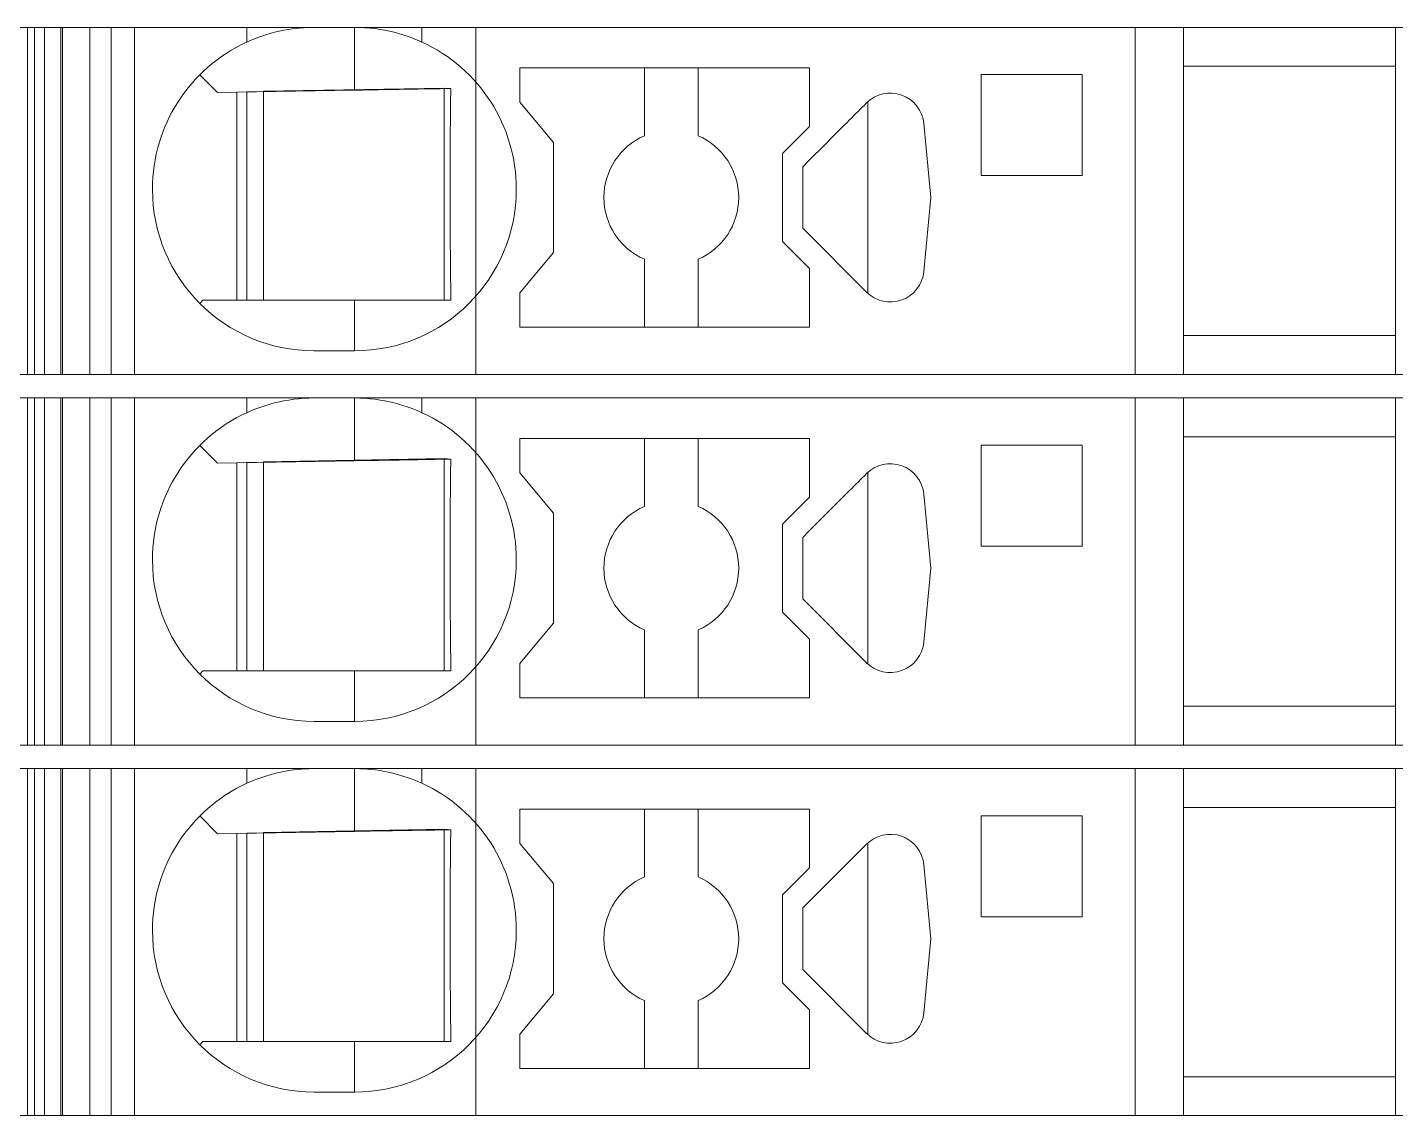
# Model space of a CAD drawing. Header units: millimetres. Extents: x 0 to 1680, y 0 to 1188.
# Drawn here: x 854.89 to 875.2, y 286.85 to 303 of the extents above; entities that cross this region are included whole.
import ezdxf
from ezdxf.enums import TextEntityAlignment as Align

# ---------------------------------------------------------------- set-up
doc = ezdxf.new("R2010")
doc.units = ezdxf.units.MM
for name, color, linetype, lineweight in [('EPLAN309', 5, 'Continuous', 5), ('EPLAN493', 5, 'Continuous', 5), ('MAIN-1', 7, 'Continuous', 5), ('MAIN-2', 7, 'Continuous', 5)]:
    doc.layers.add(name, color=color, linetype=linetype, lineweight=lineweight)
doc.styles.add('Tahoma', font='')
doc.styles.get('Tahoma').set_extended_font_data('Tahoma')

# ---------------------------------------------------------------- blocks, each defined once
blk = doc.blocks.new('EPLSYM_LibrarySPECIAL_Symbol12_Variant0_Placement8_5')
at = {"layer": 'EPLAN309', "lineweight": 13, "ltscale": 16}
blk.add_lwpolyline([(0, -5.15), (68.15, -5.15), (68.15, 0), (0, 0)], close=True, dxfattribs=at)
at = {"layer": 'EPLAN493', "color": 5, "style": 'Tahoma'}
blk.add_attdef('17_20450', text='', height=2.3478, dxfattribs=at).set_placement((0, -21.83478), align=Align.MIDDLE_RIGHT)
blk = doc.blocks.new('EPLSYM_LibrarySPECIAL_Symbol12_Variant0_Placement8_6')
at = {"layer": 'EPLAN309', "lineweight": 13, "ltscale": 16}
blk.add_lwpolyline([(0, -5.15), (68.15, -5.15), (68.15, 0), (0, 0)], close=True, dxfattribs=at)
at = {"layer": 'EPLAN493', "color": 5, "style": 'Tahoma'}
blk.add_attdef('17_20450', text='', height=2.3478, dxfattribs=at).set_placement((0, -21.83478), align=Align.MIDDLE_RIGHT)
blk = doc.blocks.new('EPLSYM_LibrarySPECIAL_Symbol12_Variant0_Placement8_7')
at = {"layer": 'EPLAN309', "lineweight": 13, "ltscale": 16}
blk.add_lwpolyline([(0, -5.15), (68.15, -5.15), (68.15, 0), (0, 0)], close=True, dxfattribs=at)
at = {"layer": 'EPLAN493', "color": 5, "style": 'Tahoma'}
blk.add_attdef('17_20450', text='', height=2.3478, dxfattribs=at).set_placement((0, -21.83478), align=Align.MIDDLE_RIGHT)

msp = doc.modelspace()

# ---------------------------------------------------------------- linework, layer by layer
at = {"layer": 'MAIN-1'}
for p, q in [((855.001, 303), (854.893, 303)), ((854.893, 297.85), (854.893, 303)), ((855.001, 303), (858.15, 303)), ((855.001, 297.85), (855.001, 303)), ((858.15, 303), (859.15, 303)), ((858.15, 303), (858.15, 302.782)), ((858.772, 302.97), (858.846, 302.981)), ((858.846, 302.981), (858.921, 302.989)), ((858.921, 302.989), (858.997, 302.995)), ((858.997, 302.995), (859.073, 302.999)), ((859.073, 302.999), (859.15, 303)), ((859.75, 303), (859.15, 303)), ((859.827, 302.999), (859.75, 303)), ((860.75, 303), (859.75, 303)), ((859.75, 302.068), (859.75, 303)), ((859.903, 302.995), (859.827, 302.999)), ((859.979, 302.989), (859.903, 302.995)), ((860.054, 302.981), (859.979, 302.989)), ((860.128, 302.97), (860.054, 302.981)), ((860.75, 303), (871.332, 303)), ((860.75, 303), (860.75, 302.782)), ((872.05, 303), (871.332, 303)), ((871.332, 297.85), (871.332, 303)), ((872.05, 303), (875.2, 303)), ((872.05, 303), (872.05, 297.85)), ((875.2, 297.85), (875.2, 303)), ((858.15, 302.782), (858.202, 302.805)), ((858.202, 302.805), (858.256, 302.827)), ((858.256, 302.827), (858.313, 302.849)), ((858.313, 302.849), (858.372, 302.87)), ((858.372, 302.87), (858.433, 302.89)), ((858.433, 302.89), (858.497, 302.909)), ((858.497, 302.909), (858.563, 302.927)), ((858.563, 302.927), (858.631, 302.943)), ((858.631, 302.943), (858.701, 302.958)), ((858.701, 302.958), (858.772, 302.97)), ((860.199, 302.958), (860.128, 302.97)), ((860.269, 302.943), (860.199, 302.958)), ((860.337, 302.927), (860.269, 302.943)), ((860.403, 302.909), (860.337, 302.927)), ((860.467, 302.89), (860.403, 302.909)), ((860.528, 302.87), (860.467, 302.89)), ((860.587, 302.849), (860.528, 302.87)), ((860.644, 302.827), (860.587, 302.849)), ((860.698, 302.805), (860.644, 302.827)), ((860.75, 302.782), (860.698, 302.805)), ((862.2, 302.4), (862.2, 301.889)), ((866.5, 302.4), (862.2, 302.4)), ((864.05, 302.4), (864.05, 301.392)), ((864.85, 301.392), (864.85, 302.4)), ((866.5, 301.529), (866.5, 302.4)), ((872.05, 302.425), (875.2, 302.425)), ((857.453, 302.297), (857.717, 302.033)), ((869.05, 302.3), (869.05, 300.8)), ((870.55, 302.3), (869.05, 302.3)), ((870.55, 300.8), (870.55, 302.3)), ((857.717, 302.033), (859.75, 302.068)), ((858, 298.95), (858, 302.038)), ((858.15, 302.04), (858.15, 298.95)), ((858.4, 298.95), (858.4, 302.045)), ((859.87, 302.07), (859.75, 302.068)), ((859.987, 302.072), (859.87, 302.07)), ((860.1, 302.074), (859.987, 302.072)), ((860.209, 302.076), (860.1, 302.074)), ((860.313, 302.078), (860.209, 302.076)), ((860.412, 302.079), (860.313, 302.078)), ((860.507, 302.081), (860.412, 302.079)), ((860.599, 302.083), (860.507, 302.081)), ((860.688, 302.084), (860.599, 302.083)), ((860.774, 302.086), (860.688, 302.084)), ((860.858, 302.087), (860.774, 302.086)), ((860.94, 302.088), (860.858, 302.087)), ((861.02, 302.09), (860.94, 302.088)), ((861.099, 302.091), (861.02, 302.09)), ((861.079, 298.95), (861.079, 302.091)), ((861.176, 302.092), (861.099, 302.091)), ((861.175, 301.95), (861.176, 302.022)), ((861.176, 302.022), (861.176, 302.092)), ((861.173, 301.803), (861.174, 301.877)), ((861.173, 301.727), (861.173, 301.803)), ((861.174, 301.877), (861.175, 301.95)), ((862.7, 301.293), (862.2, 301.889)), ((867.252, 301.785), (867.221, 301.753)), ((867.284, 301.816), (867.252, 301.785)), ((867.315, 301.847), (867.284, 301.816)), ((867.346, 301.879), (867.315, 301.847)), ((867.367, 301.898), (867.367, 299.052)), ((861.17, 301.488), (861.171, 301.57)), ((861.171, 301.57), (861.172, 301.649)), ((861.172, 301.649), (861.173, 301.727)), ((867.021, 301.553), (866.983, 301.515)), ((867.058, 301.59), (867.021, 301.553)), ((867.094, 301.626), (867.058, 301.59)), ((867.127, 301.659), (867.094, 301.626)), ((867.158, 301.691), (867.127, 301.659)), ((867.19, 301.722), (867.158, 301.691)), ((867.221, 301.753), (867.19, 301.722)), ((868.302, 300.475), (868.198, 301.572)), ((861.169, 301.317), (861.17, 301.404)), ((861.17, 301.404), (861.17, 301.488)), ((866.1, 301.129), (866.5, 301.529)), ((866.823, 301.356), (866.742, 301.274)), ((866.902, 301.434), (866.823, 301.356)), ((866.943, 301.475), (866.902, 301.434)), ((866.983, 301.515), (866.943, 301.475)), ((861.168, 301.132), (861.169, 301.226)), ((861.169, 301.226), (861.169, 301.317)), ((862.7, 299.657), (862.7, 301.293)), ((866.658, 301.19), (866.572, 301.104)), ((866.742, 301.274), (866.658, 301.19)), ((861.167, 300.931), (861.168, 301.034)), ((861.168, 301.034), (861.168, 301.132)), ((866.1, 301.129), (866.1, 299.821)), ((866.486, 301.018), (866.4, 300.932)), ((866.572, 301.104), (866.486, 301.018)), ((861.167, 300.824), (861.167, 300.931)), ((861.167, 300.713), (861.167, 300.824)), ((866.4, 300.802), (866.4, 300.932)), ((866.4, 300.671), (866.4, 300.802)), ((869.05, 300.8), (870.55, 300.8)), ((861.167, 300.6), (861.167, 300.713)), ((861.167, 300.479), (861.167, 300.6)), ((866.4, 300.54), (866.4, 300.671)), ((866.4, 300.41), (866.4, 300.54)), ((861.167, 300.361), (861.167, 300.479)), ((861.167, 300.247), (861.167, 300.361)), ((866.4, 300.279), (866.4, 300.41)), ((868.198, 299.378), (868.302, 300.475)), ((861.168, 300.138), (861.167, 300.247)), ((861.168, 300.034), (861.168, 300.138)), ((866.4, 300.148), (866.4, 300.279)), ((866.4, 300.018), (866.4, 300.148)), ((861.169, 299.934), (861.168, 300.034)), ((861.169, 299.839), (861.169, 299.934)), ((866.4, 300.018), (867.346, 299.071)), ((861.17, 299.748), (861.169, 299.839)), ((861.171, 299.659), (861.17, 299.748)), ((866.5, 299.421), (866.1, 299.821)), ((861.172, 299.573), (861.171, 299.659)), ((861.172, 299.49), (861.172, 299.573)), ((862.2, 299.061), (862.7, 299.657)), ((864.05, 298.55), (864.05, 299.558)), ((864.85, 298.55), (864.85, 299.558)), ((861.173, 299.408), (861.172, 299.49)), ((861.174, 299.329), (861.173, 299.408)), ((861.175, 299.25), (861.174, 299.329)), ((866.5, 298.55), (866.5, 299.421)), ((861.176, 299.174), (861.175, 299.25)), ((861.176, 299.098), (861.176, 299.174)), ((857.5, 298.95), (857.453, 298.903)), ((857.5, 298.95), (859.75, 298.95)), ((859.75, 298.95), (859.842, 298.95)), ((859.75, 298.95), (859.75, 298.2)), ((859.842, 298.95), (859.933, 298.95)), ((859.933, 298.95), (860.023, 298.95)), ((860.023, 298.95), (860.11, 298.95)), ((860.11, 298.95), (860.195, 298.95)), ((860.195, 298.95), (860.278, 298.95)), ((860.278, 298.95), (860.358, 298.95)), ((860.358, 298.95), (860.436, 298.95)), ((860.436, 298.95), (860.511, 298.95)), ((860.511, 298.95), (860.585, 298.95)), ((860.585, 298.95), (860.657, 298.95)), ((860.657, 298.95), (860.726, 298.95)), ((860.726, 298.95), (860.795, 298.95)), ((860.795, 298.95), (860.861, 298.95)), ((860.861, 298.95), (860.927, 298.95)), ((860.927, 298.95), (860.991, 298.95)), ((860.991, 298.95), (861.055, 298.95)), ((861.055, 298.95), (861.117, 298.95)), ((861.117, 298.95), (861.178, 298.95)), ((861.177, 299.024), (861.176, 299.098)), ((861.178, 298.95), (861.177, 299.024)), ((862.2, 299.061), (862.2, 298.55)), ((866.5, 298.55), (862.2, 298.55)), ((872.05, 298.425), (875.2, 298.425)), ((859.75, 298.2), (859.15, 298.2)), ((855.001, 297.85), (854.893, 297.85)), ((855.001, 297.85), (871.332, 297.85)), ((872.05, 297.85), (871.332, 297.85)), ((872.05, 297.85), (875.2, 297.85)), ((855.001, 297.5), (854.893, 297.5)), ((854.893, 292.35), (854.893, 297.5)), ((855.001, 297.5), (858.15, 297.5)), ((855.001, 292.35), (855.001, 297.5)), ((858.15, 297.5), (859.15, 297.5)), ((858.15, 297.5), (858.15, 297.282)), ((858.921, 297.489), (858.997, 297.495)), ((858.997, 297.495), (859.073, 297.499)), ((859.073, 297.499), (859.15, 297.5)), ((859.75, 297.5), (859.15, 297.5)), ((859.827, 297.499), (859.75, 297.5)), ((860.75, 297.5), (859.75, 297.5)), ((859.75, 296.568), (859.75, 297.5)), ((859.903, 297.495), (859.827, 297.499)), ((859.979, 297.489), (859.903, 297.495)), ((860.75, 297.5), (871.332, 297.5)), ((860.75, 297.5), (860.75, 297.282)), ((872.05, 297.5), (871.332, 297.5)), ((871.332, 292.35), (871.332, 297.5)), ((872.05, 297.5), (875.2, 297.5)), ((872.05, 297.5), (872.05, 292.35)), ((875.2, 292.35), (875.2, 297.5)), ((858.15, 297.282), (858.202, 297.305)), ((858.202, 297.305), (858.256, 297.327)), ((858.256, 297.327), (858.313, 297.349)), ((858.313, 297.349), (858.372, 297.37)), ((858.372, 297.37), (858.433, 297.39)), ((858.433, 297.39), (858.497, 297.409)), ((858.497, 297.409), (858.563, 297.427)), ((858.563, 297.427), (858.631, 297.443)), ((858.631, 297.443), (858.701, 297.458)), ((858.701, 297.458), (858.772, 297.47)), ((858.772, 297.47), (858.846, 297.481)), ((858.846, 297.481), (858.921, 297.489)), ((860.054, 297.481), (859.979, 297.489)), ((860.128, 297.47), (860.054, 297.481)), ((860.199, 297.458), (860.128, 297.47)), ((860.269, 297.443), (860.199, 297.458)), ((860.337, 297.427), (860.269, 297.443)), ((860.403, 297.409), (860.337, 297.427)), ((860.467, 297.39), (860.403, 297.409)), ((860.528, 297.37), (860.467, 297.39)), ((860.587, 297.349), (860.528, 297.37)), ((860.644, 297.327), (860.587, 297.349)), ((860.698, 297.305), (860.644, 297.327)), ((860.75, 297.282), (860.698, 297.305)), ((862.2, 296.9), (862.2, 296.389)), ((866.5, 296.9), (862.2, 296.9)), ((864.05, 296.9), (864.05, 295.892)), ((864.85, 295.892), (864.85, 296.9)), ((866.5, 296.029), (866.5, 296.9)), ((872.05, 296.925), (875.2, 296.925)), ((857.453, 296.797), (857.717, 296.533)), ((869.05, 296.8), (869.05, 295.3)), ((870.55, 296.8), (869.05, 296.8)), ((870.55, 295.3), (870.55, 296.8)), ((857.717, 296.533), (859.75, 296.568)), ((858, 293.45), (858, 296.538)), ((858.15, 296.54), (858.15, 293.45)), ((858.4, 293.45), (858.4, 296.545)), ((859.87, 296.57), (859.75, 296.568)), ((859.987, 296.572), (859.87, 296.57)), ((860.1, 296.574), (859.987, 296.572)), ((860.209, 296.576), (860.1, 296.574)), ((860.313, 296.578), (860.209, 296.576)), ((860.412, 296.579), (860.313, 296.578)), ((860.507, 296.581), (860.412, 296.579)), ((860.599, 296.583), (860.507, 296.581)), ((860.688, 296.584), (860.599, 296.583)), ((860.774, 296.586), (860.688, 296.584)), ((860.858, 296.587), (860.774, 296.586)), ((860.94, 296.588), (860.858, 296.587)), ((861.02, 296.59), (860.94, 296.588)), ((861.099, 296.591), (861.02, 296.59)), ((861.079, 293.45), (861.079, 296.591)), ((861.176, 296.592), (861.099, 296.591)), ((861.175, 296.45), (861.176, 296.522)), ((861.176, 296.522), (861.176, 296.592)), ((861.173, 296.303), (861.174, 296.377)), ((861.173, 296.227), (861.173, 296.303)), ((861.174, 296.377), (861.175, 296.45)), ((862.7, 295.793), (862.2, 296.389)), ((867.252, 296.285), (867.221, 296.253)), ((867.284, 296.316), (867.252, 296.285)), ((867.315, 296.347), (867.284, 296.316)), ((867.346, 296.379), (867.315, 296.347)), ((867.367, 296.398), (867.367, 293.552)), ((861.171, 296.07), (861.172, 296.149)), ((861.172, 296.149), (861.173, 296.227)), ((867.058, 296.09), (867.021, 296.053)), ((867.094, 296.126), (867.058, 296.09)), ((867.127, 296.159), (867.094, 296.126)), ((867.158, 296.191), (867.127, 296.159)), ((867.19, 296.222), (867.158, 296.191)), ((867.221, 296.253), (867.19, 296.222)), ((868.302, 294.975), (868.198, 296.072)), ((861.169, 295.817), (861.17, 295.904)), ((861.17, 295.988), (861.171, 296.07)), ((861.17, 295.904), (861.17, 295.988)), ((866.1, 295.629), (866.5, 296.029)), ((866.902, 295.934), (866.823, 295.856)), ((866.943, 295.975), (866.902, 295.934)), ((866.983, 296.015), (866.943, 295.975)), ((867.021, 296.053), (866.983, 296.015)), ((861.168, 295.632), (861.169, 295.726)), ((861.169, 295.726), (861.169, 295.817)), ((862.7, 294.157), (862.7, 295.793)), ((866.658, 295.69), (866.572, 295.604)), ((866.742, 295.774), (866.658, 295.69)), ((866.823, 295.856), (866.742, 295.774)), ((861.167, 295.431), (861.168, 295.534)), ((861.168, 295.534), (861.168, 295.632)), ((866.1, 295.629), (866.1, 294.321)), ((866.486, 295.518), (866.4, 295.432)), ((866.572, 295.604), (866.486, 295.518)), ((861.167, 295.324), (861.167, 295.431)), ((861.167, 295.213), (861.167, 295.324)), ((866.4, 295.302), (866.4, 295.432)), ((866.4, 295.171), (866.4, 295.302)), ((869.05, 295.3), (870.55, 295.3)), ((861.167, 295.1), (861.167, 295.213)), ((861.167, 294.979), (861.167, 295.1)), ((866.4, 295.04), (866.4, 295.171)), ((861.167, 294.861), (861.167, 294.979)), ((861.167, 294.747), (861.167, 294.861)), ((866.4, 294.91), (866.4, 295.04)), ((866.4, 294.779), (866.4, 294.91)), ((868.198, 293.878), (868.302, 294.975)), ((861.168, 294.638), (861.167, 294.747)), ((866.4, 294.648), (866.4, 294.779)), ((861.168, 294.534), (861.168, 294.638)), ((861.169, 294.434), (861.168, 294.534)), ((866.4, 294.518), (866.4, 294.648)), ((866.4, 294.518), (867.346, 293.571)), ((861.169, 294.339), (861.169, 294.434)), ((861.17, 294.248), (861.169, 294.339)), ((861.171, 294.159), (861.17, 294.248)), ((866.5, 293.921), (866.1, 294.321)), ((861.172, 294.073), (861.171, 294.159)), ((861.172, 293.99), (861.172, 294.073)), ((862.2, 293.561), (862.7, 294.157)), ((864.05, 293.05), (864.05, 294.058)), ((864.85, 293.05), (864.85, 294.058)), ((861.173, 293.908), (861.172, 293.99)), ((861.174, 293.829), (861.173, 293.908)), ((866.5, 293.05), (866.5, 293.921)), ((861.175, 293.75), (861.174, 293.829)), ((861.176, 293.674), (861.175, 293.75)), ((861.176, 293.598), (861.176, 293.674)), ((857.5, 293.45), (857.453, 293.403)), ((857.5, 293.45), (859.75, 293.45)), ((859.75, 293.45), (859.842, 293.45)), ((859.75, 293.45), (859.75, 292.7)), ((859.842, 293.45), (859.933, 293.45)), ((859.933, 293.45), (860.023, 293.45)), ((860.023, 293.45), (860.11, 293.45)), ((860.11, 293.45), (860.195, 293.45)), ((860.195, 293.45), (860.278, 293.45)), ((860.278, 293.45), (860.358, 293.45)), ((860.358, 293.45), (860.436, 293.45)), ((860.436, 293.45), (860.511, 293.45)), ((860.511, 293.45), (860.585, 293.45)), ((860.585, 293.45), (860.657, 293.45)), ((860.657, 293.45), (860.726, 293.45)), ((860.726, 293.45), (860.795, 293.45)), ((860.795, 293.45), (860.861, 293.45)), ((860.861, 293.45), (860.927, 293.45)), ((860.927, 293.45), (860.991, 293.45)), ((860.991, 293.45), (861.055, 293.45)), ((861.055, 293.45), (861.117, 293.45)), ((861.117, 293.45), (861.178, 293.45)), ((861.177, 293.524), (861.176, 293.598)), ((861.178, 293.45), (861.177, 293.524)), ((862.2, 293.561), (862.2, 293.05)), ((866.5, 293.05), (862.2, 293.05)), ((872.05, 292.925), (875.2, 292.925)), ((859.75, 292.7), (859.15, 292.7)), ((855.001, 292.35), (854.893, 292.35)), ((855.001, 292.35), (871.332, 292.35)), ((872.05, 292.35), (871.332, 292.35)), ((872.05, 292.35), (875.2, 292.35)), ((855.001, 292), (854.893, 292)), ((854.893, 286.85), (854.893, 292)), ((855.001, 292), (858.15, 292)), ((855.001, 286.85), (855.001, 292)), ((858.15, 292), (859.15, 292)), ((858.15, 292), (858.15, 291.782)), ((858.202, 291.805), (858.256, 291.827)), ((858.256, 291.827), (858.313, 291.849)), ((858.313, 291.849), (858.372, 291.87)), ((858.372, 291.87), (858.433, 291.89)), ((858.433, 291.89), (858.497, 291.909)), ((858.497, 291.909), (858.563, 291.927)), ((858.563, 291.927), (858.631, 291.943)), ((858.631, 291.943), (858.701, 291.958)), ((858.701, 291.958), (858.772, 291.97)), ((858.772, 291.97), (858.846, 291.981)), ((858.846, 291.981), (858.921, 291.989)), ((858.921, 291.989), (858.997, 291.995)), ((858.997, 291.995), (859.073, 291.999)), ((859.073, 291.999), (859.15, 292)), ((859.75, 292), (859.15, 292)), ((859.827, 291.999), (859.75, 292)), ((860.75, 292), (859.75, 292)), ((859.75, 291.068), (859.75, 292)), ((859.903, 291.995), (859.827, 291.999)), ((859.979, 291.989), (859.903, 291.995)), ((860.054, 291.981), (859.979, 291.989)), ((860.128, 291.97), (860.054, 291.981)), ((860.199, 291.958), (860.128, 291.97)), ((860.269, 291.943), (860.199, 291.958)), ((860.337, 291.927), (860.269, 291.943)), ((860.403, 291.909), (860.337, 291.927)), ((860.467, 291.89), (860.403, 291.909)), ((860.528, 291.87), (860.467, 291.89)), ((860.587, 291.849), (860.528, 291.87)), ((860.644, 291.827), (860.587, 291.849)), ((860.698, 291.805), (860.644, 291.827)), ((860.75, 292), (871.332, 292)), ((860.75, 292), (860.75, 291.782)), ((872.05, 292), (871.332, 292)), ((871.332, 286.85), (871.332, 292)), ((872.05, 292), (875.2, 292)), ((872.05, 292), (872.05, 286.85)), ((875.2, 286.85), (875.2, 292)), ((858.15, 291.782), (858.202, 291.805)), ((860.75, 291.782), (860.698, 291.805)), ((862.2, 291.4), (862.2, 290.889)), ((866.5, 291.4), (862.2, 291.4)), ((864.05, 291.4), (864.05, 290.392)), ((864.85, 290.392), (864.85, 291.4)), ((866.5, 290.529), (866.5, 291.4)), ((872.05, 291.425), (875.2, 291.425)), ((857.453, 291.297), (857.717, 291.033)), ((869.05, 291.3), (869.05, 289.8)), ((870.55, 291.3), (869.05, 291.3)), ((870.55, 289.8), (870.55, 291.3)), ((857.717, 291.033), (859.75, 291.068)), ((858, 287.95), (858, 291.038)), ((858.15, 291.04), (858.15, 287.95)), ((858.4, 287.95), (858.4, 291.045)), ((859.87, 291.07), (859.75, 291.068)), ((859.987, 291.072), (859.87, 291.07)), ((860.1, 291.074), (859.987, 291.072)), ((860.209, 291.076), (860.1, 291.074)), ((860.313, 291.078), (860.209, 291.076)), ((860.412, 291.079), (860.313, 291.078)), ((860.507, 291.081), (860.412, 291.079)), ((860.599, 291.083), (860.507, 291.081)), ((860.688, 291.084), (860.599, 291.083)), ((860.774, 291.086), (860.688, 291.084)), ((860.858, 291.087), (860.774, 291.086)), ((860.94, 291.088), (860.858, 291.087)), ((861.02, 291.09), (860.94, 291.088)), ((861.099, 291.091), (861.02, 291.09)), ((861.079, 287.95), (861.079, 291.091)), ((861.176, 291.092), (861.099, 291.091)), ((861.175, 290.95), (861.176, 291.022)), ((861.176, 291.022), (861.176, 291.092)), ((861.173, 290.803), (861.174, 290.877)), ((861.173, 290.727), (861.173, 290.803)), ((861.174, 290.877), (861.175, 290.95)), ((862.7, 290.293), (862.2, 290.889)), ((867.284, 290.816), (867.252, 290.785)), ((867.315, 290.847), (867.284, 290.816)), ((867.346, 290.879), (867.315, 290.847)), ((867.367, 290.898), (867.367, 288.052)), ((861.171, 290.57), (861.172, 290.649)), ((861.172, 290.649), (861.173, 290.727)), ((867.058, 290.59), (867.021, 290.553)), ((867.094, 290.626), (867.058, 290.59)), ((867.127, 290.659), (867.094, 290.626)), ((867.158, 290.691), (867.127, 290.659)), ((867.19, 290.722), (867.158, 290.691)), ((867.221, 290.753), (867.19, 290.722)), ((867.252, 290.785), (867.221, 290.753)), ((861.169, 290.317), (861.17, 290.404)), ((861.17, 290.488), (861.171, 290.57)), ((861.17, 290.404), (861.17, 290.488)), ((866.1, 290.129), (866.5, 290.529)), ((866.902, 290.434), (866.823, 290.356)), ((866.943, 290.475), (866.902, 290.434)), ((866.983, 290.515), (866.943, 290.475)), ((867.021, 290.553), (866.983, 290.515)), ((868.302, 289.475), (868.198, 290.572)), ((861.168, 290.132), (861.169, 290.226)), ((861.169, 290.226), (861.169, 290.317)), ((862.7, 288.657), (862.7, 290.293)), ((866.658, 290.19), (866.572, 290.104)), ((866.742, 290.274), (866.658, 290.19)), ((866.823, 290.356), (866.742, 290.274)), ((861.167, 289.931), (861.168, 290.034)), ((861.168, 290.034), (861.168, 290.132)), ((866.1, 290.129), (866.1, 288.821)), ((866.486, 290.018), (866.4, 289.932)), ((866.572, 290.104), (866.486, 290.018)), ((861.167, 289.824), (861.167, 289.931)), ((861.167, 289.713), (861.167, 289.824)), ((866.4, 289.802), (866.4, 289.932)), ((866.4, 289.671), (866.4, 289.802)), ((869.05, 289.8), (870.55, 289.8)), ((861.167, 289.6), (861.167, 289.713)), ((861.167, 289.479), (861.167, 289.6)), ((866.4, 289.54), (866.4, 289.671)), ((861.167, 289.361), (861.167, 289.479)), ((866.4, 289.41), (866.4, 289.54)), ((866.4, 289.279), (866.4, 289.41)), ((868.198, 288.378), (868.302, 289.475)), ((861.167, 289.247), (861.167, 289.361)), ((861.168, 289.138), (861.167, 289.247)), ((866.4, 289.148), (866.4, 289.279)), ((861.168, 289.034), (861.168, 289.138)), ((861.169, 288.934), (861.168, 289.034)), ((866.4, 289.018), (866.4, 289.148)), ((866.4, 289.018), (867.346, 288.071)), ((861.169, 288.839), (861.169, 288.934)), ((861.17, 288.748), (861.169, 288.839)), ((866.5, 288.421), (866.1, 288.821)), ((861.171, 288.659), (861.17, 288.748)), ((861.172, 288.573), (861.171, 288.659)), ((861.172, 288.49), (861.172, 288.573)), ((862.2, 288.061), (862.7, 288.657)), ((864.05, 287.55), (864.05, 288.558)), ((864.85, 287.55), (864.85, 288.558)), ((861.173, 288.408), (861.172, 288.49)), ((861.174, 288.329), (861.173, 288.408)), ((866.5, 287.55), (866.5, 288.421)), ((861.175, 288.25), (861.174, 288.329)), ((861.176, 288.174), (861.175, 288.25)), ((861.176, 288.098), (861.176, 288.174)), ((857.5, 287.95), (857.453, 287.903)), ((857.5, 287.95), (859.75, 287.95)), ((859.75, 287.95), (859.842, 287.95)), ((859.75, 287.95), (859.75, 287.2)), ((859.842, 287.95), (859.933, 287.95)), ((859.933, 287.95), (860.023, 287.95)), ((860.023, 287.95), (860.11, 287.95)), ((860.11, 287.95), (860.195, 287.95)), ((860.195, 287.95), (860.278, 287.95)), ((860.278, 287.95), (860.358, 287.95)), ((860.358, 287.95), (860.436, 287.95)), ((860.436, 287.95), (860.511, 287.95)), ((860.511, 287.95), (860.585, 287.95)), ((860.585, 287.95), (860.657, 287.95)), ((860.657, 287.95), (860.726, 287.95)), ((860.726, 287.95), (860.795, 287.95)), ((860.795, 287.95), (860.861, 287.95)), ((860.861, 287.95), (860.927, 287.95)), ((860.927, 287.95), (860.991, 287.95)), ((860.991, 287.95), (861.055, 287.95)), ((861.055, 287.95), (861.117, 287.95)), ((861.117, 287.95), (861.178, 287.95)), ((861.177, 288.024), (861.176, 288.098)), ((861.178, 287.95), (861.177, 288.024)), ((862.2, 288.061), (862.2, 287.55)), ((866.5, 287.55), (862.2, 287.55)), ((872.05, 287.425), (875.2, 287.425)), ((859.75, 287.2), (859.15, 287.2)), ((855.001, 286.85), (854.893, 286.85)), ((855.001, 286.85), (871.332, 286.85)), ((872.05, 286.85), (871.332, 286.85)), ((872.05, 286.85), (875.2, 286.85))]:
    msp.add_line(p, q, dxfattribs=at)
for centre, radius, start, end in [((859.15, 300.6), 2.4, 114.6244, 180), ((859.75, 300.6), 2.4, 0, 65.3756), ((867.7, 301.525), 0.5, 5.4404, 135), ((864.45, 300.475), 1, 113.5782, 180), ((864.45, 300.475), 1, 0, 66.4218), ((859.15, 300.6), 2.4, 180, 270), ((859.75, 300.6), 2.4, 270, 0), ((864.45, 300.475), 1, 180, 246.4218), ((864.45, 300.475), 1, 293.5782, 0), ((867.7, 299.425), 0.5, 225, 354.5596), ((859.15, 295.1), 2.4, 114.6244, 180), ((859.75, 295.1), 2.4, 0, 65.3756), ((867.7, 296.025), 0.5, 5.4404, 135), ((864.45, 294.975), 1, 113.5782, 180), ((864.45, 294.975), 1, 0, 66.4218), ((859.15, 295.1), 2.4, 180, 270), ((859.75, 295.1), 2.4, 270, 0), ((864.45, 294.975), 1, 180, 246.4218), ((864.45, 294.975), 1, 293.5782, 0), ((867.7, 293.925), 0.5, 225, 354.5596), ((859.15, 289.6), 2.4, 114.6244, 180), ((859.75, 289.6), 2.4, 0, 65.3756), ((867.7, 290.525), 0.5, 5.4404, 135), ((864.45, 289.475), 1, 113.5782, 180), ((864.45, 289.475), 1, 0, 66.4218), ((859.15, 289.6), 2.4, 180, 270), ((859.75, 289.6), 2.4, 270, 0), ((864.45, 289.475), 1, 180, 246.4218), ((864.45, 289.475), 1, 293.5782, 0), ((867.7, 288.425), 0.5, 225, 354.5596)]:
    msp.add_arc(centre, radius, start, end, dxfattribs=at)
at = {"layer": 'MAIN-2'}
for p, q in [((855.15, 303), (855.15, 297.85)), ((855.389, 297.85), (855.389, 303)), ((855.417, 303), (855.417, 297.85)), ((855.82, 303), (855.82, 297.85)), ((856.136, 297.85), (856.136, 303)), ((856.481, 303), (856.481, 297.85)), ((861.55, 297.85), (861.55, 303)), ((857.717, 302.033), (858, 302.038)), ((858.15, 302.042), (858, 302.039)), ((858, 302.039), (858, 302.038)), ((858, 302.038), (858, 302.038)), ((858.4, 302.048), (858.15, 302.043)), ((858.15, 302.042), (858.15, 302.043)), ((858.15, 302.042), (858.15, 302.04)), ((858.4, 302.053), (861.079, 302.1)), ((858.4, 302.048), (858.4, 302.053)), ((858.4, 302.045), (858.4, 302.048)), ((861.079, 302.1), (861.176, 302.092)), ((861.079, 302.091), (861.079, 302.1)), ((858.15, 298.95), (858.15, 298.95)), ((858.4, 298.95), (858.4, 298.95)), ((855.15, 297.5), (855.15, 292.35)), ((855.389, 292.35), (855.389, 297.5)), ((855.417, 297.5), (855.417, 292.35)), ((855.82, 297.5), (855.82, 292.35)), ((856.136, 292.35), (856.136, 297.5)), ((856.481, 297.5), (856.481, 292.35)), ((861.55, 292.35), (861.55, 297.5)), ((857.717, 296.533), (858, 296.538)), ((858.15, 296.542), (858, 296.539)), ((858, 296.539), (858, 296.538)), ((858, 296.538), (858, 296.538)), ((858.4, 296.548), (858.15, 296.543)), ((858.15, 296.542), (858.15, 296.543)), ((858.15, 296.542), (858.15, 296.54)), ((858.4, 296.553), (861.079, 296.6)), ((858.4, 296.548), (858.4, 296.553)), ((858.4, 296.545), (858.4, 296.548)), ((861.079, 296.6), (861.176, 296.592)), ((861.079, 296.591), (861.079, 296.6)), ((858.15, 293.45), (858.15, 293.45)), ((858.4, 293.45), (858.4, 293.45)), ((855.15, 292), (855.15, 286.85)), ((855.389, 286.85), (855.389, 292)), ((855.417, 292), (855.417, 286.85)), ((855.82, 292), (855.82, 286.85)), ((856.136, 286.85), (856.136, 292)), ((856.481, 292), (856.481, 286.85)), ((861.55, 286.85), (861.55, 292)), ((857.717, 291.033), (858, 291.038)), ((858.15, 291.042), (858, 291.039)), ((858, 291.039), (858, 291.038)), ((858, 291.038), (858, 291.038)), ((858.4, 291.048), (858.15, 291.043)), ((858.15, 291.042), (858.15, 291.043)), ((858.15, 291.042), (858.15, 291.04)), ((858.4, 291.053), (861.079, 291.1)), ((858.4, 291.048), (858.4, 291.053)), ((858.4, 291.045), (858.4, 291.048)), ((861.079, 291.1), (861.176, 291.092)), ((861.079, 291.091), (861.079, 291.1)), ((858.15, 287.95), (858.15, 287.95)), ((858.4, 287.95), (858.4, 287.95))]:
    msp.add_line(p, q, dxfattribs=at)

# ---------------------------------------------------------------- block references
for name, p in [('EPLSYM_LibrarySPECIAL_Symbol12_Variant0_Placement8_5', (836, 303)), ('EPLSYM_LibrarySPECIAL_Symbol12_Variant0_Placement8_6', (836, 297.5)), ('EPLSYM_LibrarySPECIAL_Symbol12_Variant0_Placement8_7', (836, 292))]:
    msp.add_blockref(name, p)

doc.saveas('drawing.dxf')
